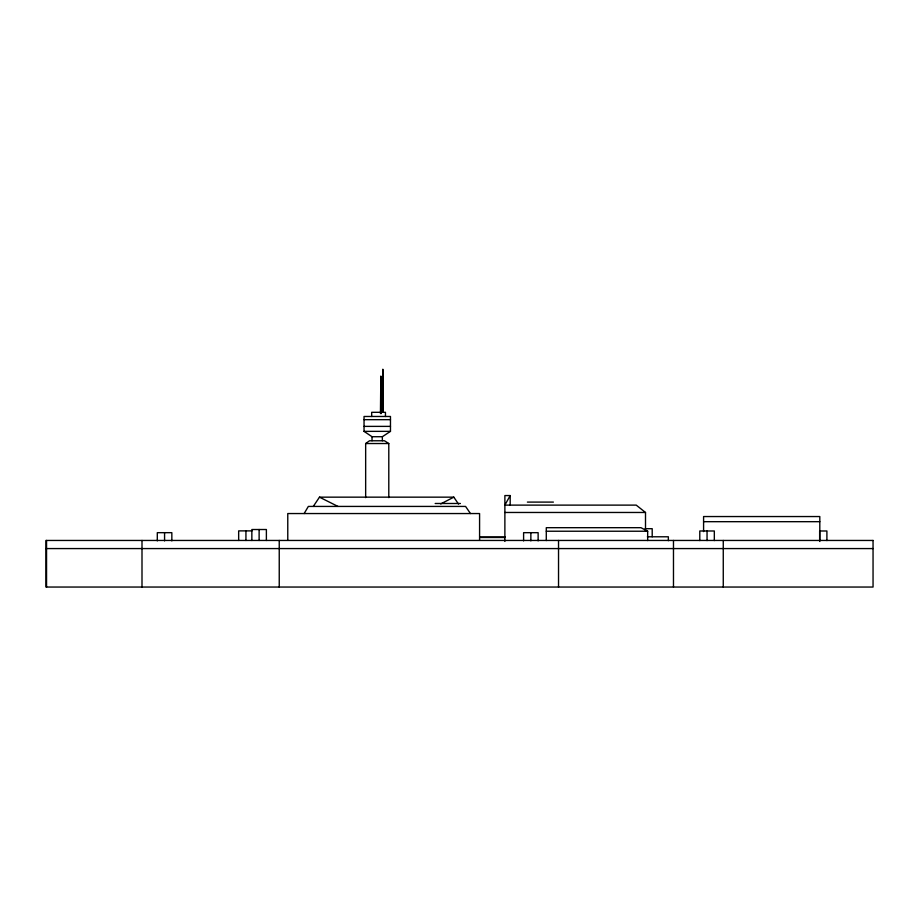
<?xml version="1.0" encoding="UTF-8"?>
<svg xmlns="http://www.w3.org/2000/svg" width="919" height="919" viewBox="0 0 919 919"><rect width="100%" height="100%" fill="white"/><g stroke="black" fill="none" stroke-linecap="round" stroke-linejoin="round"><path stroke-width="1.38" d="M380.443 413.573L380.857 376.043L381.282 413.573M382.361 412.309L382.832 369.22L383.315 412.309M504.876 541.44L504.876 495.559L510.183 495.559L504.876 505.117L636.212 505.117L645.506 512.469L645.506 530.527M304.143 513.549L308.347 506.426L465.577 506.426L470.459 513.549M313.287 506.426L319.479 497.156L453.814 497.156L458.535 504.106M365.659 497.638L365.659 443.532L369.53 440.775L384.498 440.775L388.794 443.532L388.794 497.638M382.35 436.72L390.472 431.356L390.472 416.479L364.039 416.479L364.039 431.356L372.023 436.72L382.35 436.72L382.35 440.775M440.695 503.945L453.814 497.156M364.039 419.673L390.472 419.673M364.039 426.382L390.472 426.382M364.039 431.356L390.472 431.356M365.659 443.532L388.794 443.532M527.391 502.096L553.387 502.096M435.181 503.486L460.408 503.486M504.876 512.469L645.506 512.469M703.586 521.682L819.805 521.682M645.138 528.689L652.203 528.689L652.203 536.788M251.99 530.883L238.664 530.883L238.664 540.475M546.288 531.228L647.665 531.228L647.665 540.567M647.401 536.788L668.354 536.788L668.354 540.717M479.638 536.995L505.404 536.995M479.798 537.489L505.163 537.489M45.95 548.574L873.05 548.574M319.479 497.156L337.962 506.426M647.665 531.228L640.968 527.69L546.288 527.69L546.288 540.567M826.905 540.579L826.905 530.987L819.645 530.987L819.645 540.579M819.805 541.498L819.805 516.547L703.586 516.547L703.586 531.596M723.264 540.452L723.264 587.046M714.327 540.579L714.327 530.987L699.784 530.987L699.784 540.579M707.056 530.987L707.056 540.579M673.478 540.452L673.478 587.046M558.534 540.452L558.534 587.046M538.132 540.9L538.132 532.675L523.6 532.675L523.6 540.9M530.86 532.675L530.86 540.9M510.183 495.559L510.183 505.117M479.58 540.177L479.58 513.549L287.773 513.549L287.773 540.177M385.452 416.479L385.452 412.309L371.678 412.309L371.678 416.479M372.023 436.72L372.023 440.775M279.238 540.452L279.238 587.046M266.384 540.487L266.384 529.516L251.852 529.516L251.852 540.487M259.124 529.516L259.124 540.487M245.936 530.883L245.936 540.475M171.842 540.9L171.842 532.675L157.298 532.675L157.298 540.9M164.57 532.675L164.57 540.9M141.997 540.452L141.997 587.046M46.547 540.452L46.547 587.046M873.05 540.452L45.95 540.452L45.95 587.046L873.05 587.046L873.05 540.452"/></g></svg>
